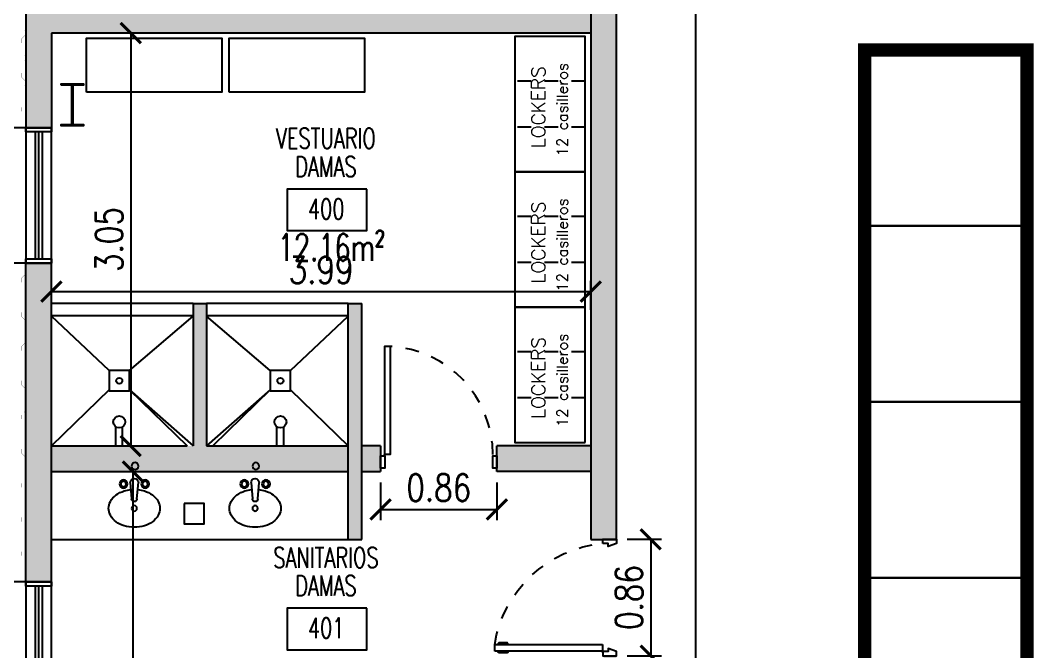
# Model space of a CAD drawing. Header units: millimetres. Extents: x -129 to 3172, y -143 to 919.
# Drawn here: x -53.43 to -45.94, y 25.36 to 30.02 of the extents above; entities that cross this region are included whole.
import ezdxf
from ezdxf.enums import TextEntityAlignment as Align

# ---------------------------------------------------------------- set-up
doc = ezdxf.new("R2010")
doc.units = ezdxf.units.MM
doc.header["$LTSCALE"] = 0.1
for name, pattern in [('DASHED2', [0.375, 0.25, -0.125]), ('HIDDEN', [9.525, 6.35, -3.175]), ('HIDDEN2', [0.1875, 0.125, -0.0625])]:
    doc.linetypes.add(name, pattern=pattern)
for name, color, linetype in [('A-CHAPA TRAPEZOIDAL', 3, 'Continuous'), ('A-LADRILLO HUECO 12', 3, 'Continuous'), ('A-MURO BLOCK', 4, 'Continuous'), ('C-ALUMINIO', 140, 'Continuous'), ('C-MADERA', 8, 'Continuous'), ('E-GENERAL', 8, 'Continuous'), ('E-MOBILIARIO', 1, 'Continuous'), ('E-REJILLAS', 8, 'Continuous'), ('E-SANITARIO', 8, 'Continuous'), ('E-TXT', 7, 'Continuous'), ('H-HATCH MURO', 252, 'Continuous'), ('MET-COLUMNA METALICA', 3, 'Continuous'), ('P-PINT VIAL AMARILLA', 9, 'Continuous'), ('R-CUADRO REF', 1, 'Continuous'), ('R-NOMBRE LOCAL', 7, 'Continuous'), ('zA-COTAS', 1, 'Continuous'), ('zA-TXT SUPS', 2, 'Continuous')]:
    doc.layers.add(name, color=color, linetype=linetype)
doc.styles.add('ROMANS', font='ROMANS.SHX', dxfattribs={"width": 0.8, "height": 0.2})
doc.styles.add('VAUX', font='romans.shx', dxfattribs={"width": 0.85})
doc.dimstyles.new('COTA 1-125', dxfattribs={"dimtxt": 0.2, "dimasz": 0.15, "dimexe": 0.08, "dimexo": 0.08, "dimgap": 0.06, "dimtad": 1, "dimzin": 0, "dimdsep": 46, "dimtxsty": 'ROMANS', "dimblk": 'ARCHTICK', "dimcen": 0, "dimclrd": 256, "dimclre": 8, "dimclrt": 3, "dimadec": 0, "dimazin": 0, "dimtfac": 1, "dimtofl": 0, "dimtmove": 0, "dimatfit": 3, "dimldrblk": 'ARCHTICK', "dimfxl": 1, "dimtolj": 1, "dimtzin": 0, "dimlwd": -1, "dimlwe": -1, "dimarcsym": 0})

# ---------------------------------------------------------------- blocks, each defined once
blk = doc.blocks.new('P MADERA 086')
at = {"layer": 'C-MADERA'}
for p, q in [((0.0344, 0.1032), (0.0344, 0.9, 0.0208)), ((0.0344, 0.9, 0.0208), (0.0815, 0.9, 0.0208)), ((0.0815, 0.9, 0.0208), (0.0815, 0.1032)), ((0.0203, 0.8657, 0.0208), (0.0204, 0.8672, 0.0208)), ((0.0203, 0.8064, 0.0208), (0.0203, 0.8657, 0.0208)), ((0.0204, 0.8672, 0.0208), (0.0208, 0.8687, 0.0208)), ((0.0208, 0.8687, 0.0208), (0.0215, 0.8701, 0.0208)), ((0.0215, 0.8701, 0.0208), (0.0224, 0.8714, 0.0208)), ((0.0224, 0.8714, 0.0208), (0.0235, 0.8725, 0.0208)), ((0.0235, 0.8725, 0.0208), (0.0247, 0.8734, 0.0208)), ((0.0247, 0.8734, 0.0208), (0.0261, 0.8741, 0.0208)), ((0.0261, 0.8741, 0.0208), (0.0277, 0.8745, 0.0208)), ((0.0277, 0.8605, 0.0208), (0.0276, 0.86, 0.0208)), ((0.0276, 0.86, 0.0208), (0.0276, 0.8596, 0.0208)), ((0.0276, 0.8596, 0.0208), (0.0276, 0.8064, 0.0208)), ((0.0277, 0.8745, 0.0208), (0.0292, 0.8746, 0.0208)), ((0.0279, 0.8609, 0.0208), (0.0277, 0.8605, 0.0208)), ((0.0282, 0.8613, 0.0208), (0.0279, 0.8609, 0.0208)), ((0.0285, 0.8616, 0.0208), (0.0282, 0.8613, 0.0208)), ((0.0289, 0.8619, 0.0208), (0.0285, 0.8616, 0.0208)), ((0.0293, 0.8621, 0.0208), (0.0289, 0.8619, 0.0208)), ((0.0292, 0.8746, 0.0208), (0.0319, 0.8746, 0.0208)), ((0.0298, 0.8622, 0.0208), (0.0293, 0.8621, 0.0208)), ((0.0302, 0.8623, 0.0208), (0.0298, 0.8622, 0.0208)), ((0.0319, 0.8623, 0.0208), (0.0302, 0.8623, 0.0208)), ((0.0319, 0.879, 0.0208), (0.0344, 0.879, 0.0208)), ((0.0344, 0.879, 0.0208), (0.0319, 0.879, 0.0208)), ((0.0319, 0.8746, 0.0208), (0.0319, 0.879, 0.0208)), ((0.0319, 0.8623, 0.0208), (0.0319, 0.8746, 0.0208)), ((0.0319, 0.856, 0.0208), (0.0319, 0.8623, 0.0208)), ((0.0344, 0.856, 0.0208), (0.0319, 0.856, 0.0208)), ((0.0344, 0.856, 0.0208), (0.0319, 0.856, 0.0208)), ((0.084, 0.879, 0.0208), (0.0815, 0.879, 0.0208)), ((0.0815, 0.879, 0.0208), (0.084, 0.879, 0.0208)), ((0.0815, 0.856, 0.0208), (0.084, 0.856, 0.0208)), ((0.0815, 0.856, 0.0208), (0.084, 0.856, 0.0208)), ((0.084, 0.8746, 0.0208), (0.084, 0.879, 0.0208)), ((0.084, 0.8623, 0.0208), (0.084, 0.8746, 0.0208)), ((0.0867, 0.8746, 0.0208), (0.084, 0.8746, 0.0208)), ((0.084, 0.8623, 0.0208), (0.0856, 0.8623, 0.0208)), ((0.084, 0.856, 0.0208), (0.084, 0.8623, 0.0208)), ((0.0856, 0.8623, 0.0208), (0.0861, 0.8622, 0.0208)), ((0.0861, 0.8622, 0.0208), (0.0865, 0.8621, 0.0208)), ((0.0865, 0.8621, 0.0208), (0.087, 0.8619, 0.0208)), ((0.0882, 0.8745, 0.0208), (0.0867, 0.8746, 0.0208)), ((0.087, 0.8619, 0.0208), (0.0874, 0.8616, 0.0208)), ((0.0874, 0.8616, 0.0208), (0.0877, 0.8613, 0.0208)), ((0.0877, 0.8613, 0.0208), (0.0879, 0.8609, 0.0208)), ((0.0879, 0.8609, 0.0208), (0.0881, 0.8605, 0.0208)), ((0.0881, 0.8605, 0.0208), (0.0883, 0.86, 0.0208)), ((0.0897, 0.8741, 0.0208), (0.0882, 0.8745, 0.0208)), ((0.0883, 0.86, 0.0208), (0.0883, 0.8596, 0.0208)), ((0.0883, 0.8596, 0.0208), (0.0883, 0.8064, 0.0208)), ((0.0912, 0.8734, 0.0208), (0.0897, 0.8741, 0.0208)), ((0.0924, 0.8725, 0.0208), (0.0912, 0.8734, 0.0208)), ((0.0935, 0.8714, 0.0208), (0.0924, 0.8725, 0.0208)), ((0.0944, 0.8701, 0.0208), (0.0935, 0.8714, 0.0208)), ((0.0951, 0.8687, 0.0208), (0.0944, 0.8701, 0.0208)), ((0.0955, 0.8672, 0.0208), (0.0951, 0.8687, 0.0208)), ((0.0956, 0.8657, 0.0208), (0.0955, 0.8672, 0.0208)), ((0.0956, 0.8064, 0.0208), (0.0956, 0.8657, 0.0208)), ((0.0205, 0.8057, 0.0208), (0.0203, 0.8064, 0.0208)), ((0.0209, 0.8051, 0.0208), (0.0205, 0.8057, 0.0208)), ((0.0213, 0.8046, 0.0208), (0.0209, 0.8051, 0.0208)), ((0.0219, 0.8042, 0.0208), (0.0213, 0.8046, 0.0208)), ((0.0226, 0.8039, 0.0208), (0.0219, 0.8042, 0.0208)), ((0.0232, 0.8037, 0.0208), (0.0226, 0.8039, 0.0208)), ((0.0239, 0.8036, 0.0208), (0.0232, 0.8037, 0.0208)), ((0.0246, 0.8037, 0.0208), (0.0239, 0.8036, 0.0208)), ((0.0253, 0.8039, 0.0208), (0.0246, 0.8037, 0.0208)), ((0.0259, 0.8042, 0.0208), (0.0253, 0.8039, 0.0208)), ((0.0265, 0.8046, 0.0208), (0.0259, 0.8042, 0.0208)), ((0.027, 0.8051, 0.0208), (0.0265, 0.8046, 0.0208)), ((0.0273, 0.8057, 0.0208), (0.027, 0.8051, 0.0208)), ((0.0276, 0.8064, 0.0208), (0.0273, 0.8057, 0.0208)), ((0.0883, 0.8064, 0.0208), (0.0885, 0.8057, 0.0208)), ((0.0885, 0.8057, 0.0208), (0.0889, 0.8051, 0.0208)), ((0.0889, 0.8051, 0.0208), (0.0894, 0.8046, 0.0208)), ((0.0894, 0.8046, 0.0208), (0.0899, 0.8042, 0.0208)), ((0.0899, 0.8042, 0.0208), (0.0906, 0.8039, 0.0208)), ((0.0906, 0.8039, 0.0208), (0.0912, 0.8037, 0.0208)), ((0.0912, 0.8037, 0.0208), (0.0919, 0.8036, 0.0208)), ((0.0919, 0.8036, 0.0208), (0.0926, 0.8037, 0.0208)), ((0.0926, 0.8037, 0.0208), (0.0933, 0.8039, 0.0208)), ((0.0933, 0.8039, 0.0208), (0.0939, 0.8042, 0.0208)), ((0.0939, 0.8042, 0.0208), (0.0945, 0.8046, 0.0208)), ((0.0945, 0.8046, 0.0208), (0.095, 0.8051, 0.0208)), ((0.095, 0.8051, 0.0208), (0.0953, 0.8057, 0.0208)), ((0.0953, 0.8057, 0.0208), (0.0956, 0.8064, 0.0208)), ((0.0815, 0.1032), (0.0344, 0.1032))]:
    blk.add_line(p, q, dxfattribs=at)
for points in [[(0.0312, 0.1), (0, 0.1), (0, 0), (0.0312, 0), (0.0537, 0.0612), (0.0312, 0.0612)], [(0.8286, 0.1), (0.8598, 0.1), (0.8598, 0), (0.8286, 0), (0.8061, 0.0612), (0.8286, 0.0612)]]:
    blk.add_lwpolyline(points, close=True, dxfattribs=at)
at = {"layer": 'C-MADERA', "color": 8, "linetype": 'DASHED2', "extrusion": (0, 0, -1)}
blk.add_ellipse((0.0846, 0.1525, 0.0096), major_axis=(-0.5415, 0.5897), ratio=0.868484, start_param=0.809199, end_param=2.30953, dxfattribs=at)
at = {"layer": 'C-MADERA', "extrusion": (0, 0, -1)}
blk.add_ellipse((0.0316, 0.1032), major_axis=(0.00195, 0.00195), ratio=1, start_param=1.570796326794897, end_param=7.853981633974483, dxfattribs=at)
blk = doc.blocks.new('Lockers')
at = {"layer": 'E-MOBILIARIO', "linetype": 'HIDDEN2'}
for p, q in [((1392.3206, 32.487), (1392.3206, 33.007)), ((1392.6606, 32.487), (1392.6606, 33.007))]:
    blk.add_line(p, q, dxfattribs=at)
at = {"layer": 'E-MOBILIARIO'}
blk.add_lwpolyline([(1391.9906, 32.487), (1392.9906, 32.487), (1392.9906, 33.007), (1391.9906, 33.007)], close=True, dxfattribs=at)
at = {"layer": 'E-TXT', "style": 'ROMANS'}
for s, height, p in [('LOCKERS', 0.1, (1392.1657, 32.784)), ('12 casilleros', 0.08, (1392.1044, 32.6158))]:
    blk.add_text(s, height=height, dxfattribs=at).set_placement(p)
blk = doc.blocks.new('LAVABO SANITARIO')
at = {"layer": 'E-SANITARIO'}
for p, q in [((-0.0147, -0.2427), (-0.0247, -0.1227)), ((0.0353, -0.1227), (0.0253, -0.2427))]:
    blk.add_line(p, q, dxfattribs=at)
for centre, radius in [((0, 0), 0.025), ((-0.0747, -0.1327), 0.03), ((-0.0747, -0.1327), 0.02), ((0.0853, -0.1327), 0.03), ((0.0853, -0.1327), 0.02), ((0.0053, -0.3127), 0.02)]:
    blk.add_circle(centre, radius, dxfattribs=at)
for centre, radius, start, end in [((0.0053, -0.1227), 0.03, 0, 180), ((-0.0391, -0.3358), 0.1517, 126.38435, 150.65761), ((-0.0122, -0.3722), 0.1969, 106.97271, 126.38435), ((0.0053, -0.4297), 0.257, 95.74499, 106.97271), ((0.0053, -0.4297), 0.257, 73.02729, 84.25501), ((0.0229, -0.3722), 0.1969, 53.61565, 73.02729), ((0.0497, -0.3358), 0.1517, 29.34239, 53.61565), ((-0.0802, -0.3127), 0.1045, 150.65761, 180), ((0.0053, -0.2427), 0.02, 180, 0), ((0.0908, -0.3127), 0.1045, 0, 29.34239), ((-0.0802, -0.3127), 0.1045, 180, 209.34239), ((-0.0391, -0.2896), 0.1517, 209.34239, 233.61565), ((0.0497, -0.2896), 0.1517, 306.38435, 330.65761), ((0.0908, -0.3127), 0.1045, 330.65761, 0), ((-0.0122, -0.2531), 0.1969, 233.61565, 253.02729), ((0.0053, -0.1957), 0.257, 253.02729, 270), ((0.0053, -0.1957), 0.257, 270, 286.97271), ((0.0229, -0.2531), 0.1969, 286.97271, 306.38435)]:
    blk.add_arc(centre, radius, start, end, dxfattribs=at)
blk = doc.blocks.new('CMETP')
at = {"layer": 'MET-COLUMNA METALICA'}
blk.add_hatch(color=256, dxfattribs=at).paths.add_polyline_path([(-0.0825, 0), (-0.0825, 0.0097), (-0.0073, 0.0097, 0.414214), (-0.0029, 0.0141), (-0.0029, 0.2958, 0.414214), (-0.0073, 0.3002), (-0.0825, 0.3002), (-0.0825, 0.31), (0.0825, 0.31), (0.0825, 0.3002), (0.0073, 0.3002, 0.414214), (0.0029, 0.2958), (0.0029, 0.0141, 0.414214), (0.0073, 0.0097), (0.0825, 0.0097), (0.0825, 0)])
blk.add_lwpolyline([(0.0825, 0.3002), (0.0825, 0.31), (-0.0825, 0.31), (-0.0825, 0.3002), (-0.0073, 0.3002, -0.414214), (-0.0029, 0.2958), (-0.0029, 0.0141, -0.414214), (-0.0073, 0.0097), (-0.0825, 0.0097), (-0.0825, 0), (0.0825, 0), (0.0825, 0.0097), (0.0073, 0.0097, -0.414214), (0.0029, 0.0141), (0.0029, 0.2958, -0.414214), (0.0073, 0.3002)], format="xyb", close=True, dxfattribs=at)
blk = doc.blocks.new('P80i')
at = {"layer": 'C-ALUMINIO'}
for points in [[(0.03, 0.1), (0.03, 0.9), (0.07, 0.9), (0.07, 0.1)], [(0.03, 0.09), (0.03, 0), (0, 0), (0, 0.09)], [(0.86, 0.09), (0.86, 0), (0.83, 0), (0.83, 0.09)]]:
    blk.add_lwpolyline(points, close=True, dxfattribs=at)
blk.add_circle((0.0295, 0.0975, 0.0203), 0.00167, dxfattribs=at)
at = {"layer": 'C-ALUMINIO', "color": 8, "linetype": 'DASHED2'}
blk.add_arc((0.03, 0.1), 0.8, 0, 87.13402, dxfattribs=at)
blk = doc.blocks.new('15X15')
at = {"layer": 'E-REJILLAS', "elevation": -0.0017}
blk.add_lwpolyline([(1961.4181, 1185.014), (1961.5681, 1185.014), (1961.5681, 1184.864), (1961.4181, 1184.864)], close=True, dxfattribs=at)
blk = doc.blocks.new('N Local')
at = {"layer": 'R-CUADRO REF'}
blk.add_lwpolyline([(6337.1934, -934.8286), (6337.93, -934.8286), (6337.93, -935.2124), (6337.1934, -935.2124)], close=True, dxfattribs=at)
at = {"layer": 'R-CUADRO REF', "lineweight": 0, "style": 'VAUX', "width": 0.85}
blk.add_attdef('NUMERO', text='', height=0.1823, dxfattribs=at).set_placement((6337.5847, -935.1061), align=Align.CENTER)
at = {"layer": 'R-NOMBRE LOCAL', "lineweight": 0, "style": 'VAUX', "width": 0.85}
for p in [(6337.5718, -934.4549), (6337.5718, -934.7149)]:
    blk.add_attdef('NOMBRE', text='', height=0.1823, dxfattribs=at).set_placement(p, align=Align.CENTER)
blk = doc.blocks.new('_ARCHTICK')
at = {"color": 0, "linetype": 'ByBlock', "const_width": 0.15}
blk.add_lwpolyline([(-0.5, -0.5), (0.5, 0.5)], dxfattribs=at)
blk = doc.blocks.new('*D394')
at = {"layer": 'Defpoints', "color": 0, "transparency": 16777216}
for p in [(-52.5863, 29.9287, -0.0214), (-52.6125, 26.8787, -0.0226), (-52.6125, 26.8787)]:
    blk.add_point(p, dxfattribs=at)
at = {"layer": 'zA-COTAS', "color": 8, "linetype": 'HIDDEN', "transparency": 16777216}
for p, q in [((-52.6663, 29.9287), (-52.6925, 29.9287)), ((-52.6925, 26.8787), (-52.6925, 26.8787))]:
    blk.add_line(p, q, dxfattribs=at)
at = {"layer": 'zA-COTAS', "transparency": 16777216}
blk.add_line((-52.6125, 29.9287), (-52.6125, 26.8787), dxfattribs=at)
at = {"layer": 'zA-COTAS', "transparency": 16777216, "xscale": 0.15, "yscale": 0.15, "zscale": 0.15}
for p, rotation in [((-52.6125, 29.9287), 90), ((-52.6125, 26.8787), 270)]:
    blk.add_blockref('_ARCHTICK', p, dxfattribs=dict(at, rotation=rotation))
at = {"layer": 'zA-COTAS', "color": 3, "transparency": 16777216, "insert": (-52.7725, 28.4037), "char_height": 0.2, "attachment_point": 5, "rotation": 90, "style": 'ROMANS'}
blk.add_mtext('\\A1;3.05', dxfattribs=at)
blk = doc.blocks.new('*D395')
at = {"layer": 'Defpoints', "color": 0, "transparency": 16777216}
for p in [(-52.6125, 26.6887, -0.0219), (-52.6125, 23.4373, -0.0177), (-52.5965, 23.4373)]:
    blk.add_point(p, dxfattribs=at)
at = {"layer": 'zA-COTAS', "transparency": 16777216}
blk.add_line((-52.5965, 26.6887), (-52.5965, 23.4373), dxfattribs=at)
at = {"layer": 'zA-COTAS', "color": 8, "linetype": 'HIDDEN', "transparency": 16777216}
for p, q in [((-52.5325, 26.6887), (-52.5165, 26.6887)), ((-52.5325, 23.4373), (-52.5165, 23.4373))]:
    blk.add_line(p, q, dxfattribs=at)
at = {"layer": 'zA-COTAS', "transparency": 16777216, "xscale": 0.15, "yscale": 0.15, "zscale": 0.15}
for p, rotation in [((-52.5965, 26.6887), 90), ((-52.5965, 23.4373), 270)]:
    blk.add_blockref('_ARCHTICK', p, dxfattribs=dict(at, rotation=rotation))
at = {"layer": 'zA-COTAS', "color": 3, "transparency": 16777216, "insert": (-52.7565, 25.063), "char_height": 0.2, "attachment_point": 5, "rotation": 90, "style": 'ROMANS'}
blk.add_mtext('\\A1;3.25', dxfattribs=at)
blk = doc.blocks.new('*D412')
at = {"layer": 'Defpoints', "color": 0, "transparency": 16777216}
for p in [(-49.2114, 28.0193), (-53.1984, 27.834, -0.0219), (-49.2114, 27.8044, -0.0219)]:
    blk.add_point(p, dxfattribs=at)
at = {"layer": 'zA-COTAS', "color": 8, "linetype": 'HIDDEN', "transparency": 16777216}
for p, q in [((-53.1984, 27.914), (-53.1984, 28.0993)), ((-49.2114, 27.8844), (-49.2114, 28.0993))]:
    blk.add_line(p, q, dxfattribs=at)
at = {"layer": 'zA-COTAS', "transparency": 16777216}
blk.add_line((-53.1984, 28.0193), (-49.2114, 28.0193), dxfattribs=at)
at = {"layer": 'zA-COTAS', "transparency": 16777216, "xscale": 0.15, "yscale": 0.15, "zscale": 0.15, "rotation": 180}
blk.add_blockref('_ARCHTICK', (-53.1984, 28.0193), dxfattribs=at)
at = {"layer": 'zA-COTAS', "transparency": 16777216, "xscale": 0.15, "yscale": 0.15, "zscale": 0.15}
blk.add_blockref('_ARCHTICK', (-49.2114, 28.0193), dxfattribs=at)
at = {"layer": 'zA-COTAS', "color": 3, "transparency": 16777216, "insert": (-51.2049, 28.1793), "char_height": 0.2, "attachment_point": 5, "style": 'ROMANS'}
blk.add_mtext('\\A1;3.99', dxfattribs=at)
blk = doc.blocks.new('*D421')
at = {"layer": 'Defpoints', "color": 0, "transparency": 16777216}
for p in [(-48.4367, 37.3866, 0.0017), (-48.4367, 4.5807), (-48.2227, 4.5807, -0.0201)]:
    blk.add_point(p, dxfattribs=at)
at = {"layer": 'zA-COTAS', "transparency": 16777216}
blk.add_line((-48.4367, 37.3866), (-48.4367, 4.5807), dxfattribs=at)
at = {"layer": 'zA-COTAS', "color": 8, "linetype": 'HIDDEN', "transparency": 16777216}
blk.add_line((-48.3027, 4.5807), (-48.5167, 4.5807), dxfattribs=at)
at = {"layer": 'zA-COTAS', "transparency": 16777216, "xscale": 0.15, "yscale": 0.15, "zscale": 0.15}
for p, rotation in [((-48.4367, 37.3866), 90), ((-48.4367, 4.5807), 270)]:
    blk.add_blockref('_ARCHTICK', p, dxfattribs=dict(at, rotation=rotation))
at = {"layer": 'zA-COTAS', "color": 3, "transparency": 16777216, "insert": (-48.5967, 20.9836), "char_height": 0.2, "attachment_point": 5, "rotation": 90, "style": 'ROMANS'}
blk.add_mtext('\\A1;32.81', dxfattribs=at)
blk = doc.blocks.new('carp alum 060 1')
at = {"layer": 'C-ALUMINIO'}
for points in [[(0, 0), (-0.19, 0), (-0.19, -1), (0, -1)], [(-0.19, 0), (0, 0), (0, -0.03), (-0.19, -0.03)]]:
    blk.add_lwpolyline(points, close=True, dxfattribs=at)
for points in [[(-0.19, -0.03), (-0.19, 0)], [(-0.12, -0.03), (-0.12, -0.97)], [(-0.095, -0.03), (-0.095, -0.97)], [(-0.07, -0.03), (-0.07, -0.97)]]:
    blk.add_lwpolyline(points, dxfattribs=at)
at = {"layer": 'C-ALUMINIO', "elevation": 0.0129}
blk.add_lwpolyline([(-0.19, -0.97), (0, -0.97), (0, -1), (-0.19, -1)], close=True, dxfattribs=at)
blk = doc.blocks.new('*D504')
at = {"layer": 'Defpoints', "color": 0, "transparency": 16777216}
for p in [(-53.6168, 25.8739), (-53.165, 25.8739), (-53.165, 24.8739)]:
    blk.add_point(p, dxfattribs=at)
at = {"layer": 'zA-COTAS', "color": 8, "linetype": 'HIDDEN', "transparency": 16777216}
for p, q in [((-53.245, 25.8739), (-53.6968, 25.8739)), ((-53.245, 24.8739), (-53.6968, 24.8739))]:
    blk.add_line(p, q, dxfattribs=at)
at = {"layer": 'zA-COTAS', "transparency": 16777216}
blk.add_line((-53.6168, 24.8739), (-53.6168, 25.8739), dxfattribs=at)
at = {"layer": 'zA-COTAS', "transparency": 16777216, "xscale": 0.15, "yscale": 0.15, "zscale": 0.15}
for p, rotation in [((-53.6168, 25.8739), 90), ((-53.6168, 24.8739), 270)]:
    blk.add_blockref('_ARCHTICK', p, dxfattribs=dict(at, rotation=rotation))
at = {"layer": 'zA-COTAS', "color": 3, "transparency": 16777216, "insert": (-53.7768, 25.3739), "char_height": 0.2, "attachment_point": 5, "rotation": 90, "style": 'ROMANS'}
blk.add_mtext('\\A1;1.00', dxfattribs=at)
blk = doc.blocks.new('*D505')
at = {"layer": 'Defpoints', "color": 0, "transparency": 16777216}
for p in [(-53.6168, 29.2303), (-53.165, 29.2303), (-53.165, 28.2303)]:
    blk.add_point(p, dxfattribs=at)
at = {"layer": 'zA-COTAS', "color": 8, "linetype": 'HIDDEN', "transparency": 16777216}
for p, q in [((-53.245, 29.2303), (-53.6968, 29.2303)), ((-53.245, 28.2303), (-53.6968, 28.2303))]:
    blk.add_line(p, q, dxfattribs=at)
at = {"layer": 'zA-COTAS', "transparency": 16777216}
blk.add_line((-53.6168, 28.2303), (-53.6168, 29.2303), dxfattribs=at)
at = {"layer": 'zA-COTAS', "transparency": 16777216, "xscale": 0.15, "yscale": 0.15, "zscale": 0.15}
for p, rotation in [((-53.6168, 29.2303), 90), ((-53.6168, 28.2303), 270)]:
    blk.add_blockref('_ARCHTICK', p, dxfattribs=dict(at, rotation=rotation))
at = {"layer": 'zA-COTAS', "color": 3, "transparency": 16777216, "insert": (-53.7768, 28.7303), "char_height": 0.2, "attachment_point": 5, "rotation": 90, "style": 'ROMANS'}
blk.add_mtext('\\A1;1.00', dxfattribs=at)
blk = doc.blocks.new('*D541')
at = {"layer": 'Defpoints', "color": 0, "transparency": 16777216}
for p in [(-50.7648, 26.6887), (-49.9048, 26.6887), (-49.9048, 26.4102)]:
    blk.add_point(p, dxfattribs=at)
at = {"layer": 'zA-COTAS', "color": 8, "linetype": 'HIDDEN', "transparency": 16777216}
for p, q in [((-50.7648, 26.6087), (-50.7648, 26.3302)), ((-49.9048, 26.6087), (-49.9048, 26.3302))]:
    blk.add_line(p, q, dxfattribs=at)
at = {"layer": 'zA-COTAS', "transparency": 16777216}
blk.add_line((-50.7648, 26.4102), (-49.9048, 26.4102), dxfattribs=at)
at = {"layer": 'zA-COTAS', "transparency": 16777216, "xscale": 0.15, "yscale": 0.15, "zscale": 0.15, "rotation": 180}
blk.add_blockref('_ARCHTICK', (-50.7648, 26.4102), dxfattribs=at)
at = {"layer": 'zA-COTAS', "transparency": 16777216, "xscale": 0.15, "yscale": 0.15, "zscale": 0.15}
blk.add_blockref('_ARCHTICK', (-49.9048, 26.4102), dxfattribs=at)
at = {"layer": 'zA-COTAS', "color": 3, "transparency": 16777216, "insert": (-50.3348, 26.5702), "char_height": 0.2, "attachment_point": 5, "style": 'ROMANS'}
blk.add_mtext('\\A1;0.86', dxfattribs=at)
blk = doc.blocks.new('*D542')
at = {"layer": 'Defpoints', "color": 0, "transparency": 16777216}
for p in [(-49.0214, 26.189), (-49.0215, 25.329), (-48.7676, 25.329)]:
    blk.add_point(p, dxfattribs=at)
at = {"layer": 'zA-COTAS', "color": 8, "linetype": 'HIDDEN', "transparency": 16777216}
for p, q in [((-48.9414, 26.189), (-48.6876, 26.189)), ((-48.9415, 25.329), (-48.6876, 25.329))]:
    blk.add_line(p, q, dxfattribs=at)
at = {"layer": 'zA-COTAS', "transparency": 16777216}
blk.add_line((-48.7676, 26.189), (-48.7676, 25.329), dxfattribs=at)
at = {"layer": 'zA-COTAS', "transparency": 16777216, "xscale": 0.15, "yscale": 0.15, "zscale": 0.15}
for p, rotation in [((-48.7676, 26.189), 90), ((-48.7676, 25.329), 270)]:
    blk.add_blockref('_ARCHTICK', p, dxfattribs=dict(at, rotation=rotation))
at = {"layer": 'zA-COTAS', "color": 3, "transparency": 16777216, "insert": (-48.9276, 25.759), "char_height": 0.2, "attachment_point": 5, "rotation": 90, "style": 'ROMANS'}
blk.add_mtext('\\A1;0.86', dxfattribs=at)

msp = doc.modelspace()

# ---------------------------------------------------------------- hatches: boundary and pattern name
at = {"layer": 'H-HATCH MURO'}
h = msp.add_hatch(color=256, dxfattribs=at)
h.dxf.hatch_style = 1
h.paths.add_polyline_path([(-53.3884, 32.2287), (-53.1984, 32.2287), (-53.1984, 33.6785), (-53.3884, 33.6785)])
h.paths.add_polyline_path([(-53.3884, 25.8739), (-53.1984, 25.8739), (-53.1984, 31.2287), (-53.3884, 31.2287), (-53.3884, 29.2303), (-53.1984, 29.2303), (-53.1984, 28.2303), (-53.3884, 28.2303)])
h.paths.add_polyline_path([(-53.3884, 21.9466), (-53.1984, 21.9466), (-53.1984, 24.8739), (-53.3884, 24.8739)])
h.paths.add_polyline_path([(-53.3884, 18.4027), (-53.1984, 18.4027), (-53.1984, 20.9466), (-53.3884, 20.9466)])
h.paths.add_polyline_path([(-53.1984, 17.4027), (-53.3884, 17.4027), (-53.3884, 16.7143), (-53.1984, 16.7143)])
h = msp.add_hatch(color=256, dxfattribs=at)
h.paths.add_polyline_path([(-49.1154, 25.329), (-49.1154, 21.4243), (-49.0214, 21.4243), (-49.0215, 25.329)])
h.paths.add_polyline_path([(-49.2114, 26.1888), (-49.2114, 29.9287), (-49.0214, 30.7987), (-49.0214, 26.1887)])
h.paths.add_polyline_path([(-49.9048, 26.6888), (-49.9048, 26.8787), (-49.2114, 26.8787), (-49.2114, 26.6887)])
h.paths.add_polyline_path([(-53.1984, 30.1187), (-53.1984, 29.9287), (-49.2114, 29.9287), (-49.0214, 30.7987), (-49.2114, 30.7987), (-49.2114, 30.1187)])
msp.add_hatch(color=256, dxfattribs=at).paths.add_polyline_path([(-53.1984, 26.8787), (-52.1516, 26.8787), (-52.1516, 27.9319), (-52.0516, 27.9319), (-52.0516, 26.8787), (-51.0047, 26.8787), (-51.0047, 27.9319), (-50.9047, 27.9319), (-50.9047, 26.8787), (-50.7648, 26.8787), (-50.7648, 26.6887), (-50.9047, 26.6887), (-50.9047, 26.1887), (-51.0047, 26.1887), (-51.0047, 26.6887), (-53.1984, 26.6887)])

# ---------------------------------------------------------------- linework, layer by layer
at = {"layer": 'A-CHAPA TRAPEZOIDAL'}
for points in [[(-53.3962, 30.0465, 0.0006, 0.0006, 0), (-53.3962, 30.0165, 0.0006, 0.0006, 0), (-53.3922, 30.0125, 0.0006, 0.0006, 0), (-53.3922, 29.9825, 0.0006, 0.0006, 0), (-53.3962, 29.9785, 0.0006, 0.0006, 0), (-53.3962, 29.9485, 0.0006, 0.0006, 0), (-53.3922, 29.9445, 0.0006, 0.0006, 0), (-53.3922, 29.9145, 0.0006, 0.0006, 0), (-53.4205, 29.8862, 0.0006, 0.0006, 0), (-53.4205, 29.8562, 0.0006, 0.0006, 0), (-53.3922, 29.8279, 0.0006, 0.0006, 0), (-53.3922, 29.7979, 0.0006, 0.0006, 0), (-53.3962, 29.7939, 0.0006, 0.0006, 0), (-53.3962, 29.7639, 0.0006, 0.0006, 0), (-53.3922, 29.7599, 0.0006, 0.0006, 0), (-53.3922, 29.7299, 0.0006, 0.0006, 0), (-53.3962, 29.7259, 0.0006, 0.0006, 0), (-53.3962, 29.6959, 0.0006, 0.0006, 0), (-53.3922, 29.6919, 0.0006, 0.0006, 0), (-53.3922, 29.6619, 0.0006, 0.0006, 0), (-53.4205, 29.6336, 0.0006, 0.0006, 0), (-53.4205, 29.6036, 0.0006, 0.0006, 0), (-53.3922, 29.5753, 0.0006, 0.0006, 0), (-53.3922, 29.5453, 0.0006, 0.0006, 0), (-53.3962, 29.5413, 0.0006, 0.0006, 0), (-53.3962, 29.5113, 0.0006, 0.0006, 0), (-53.3922, 29.5073, 0.0006, 0.0006, 0), (-53.3922, 29.4773, 0.0006, 0.0006, 0), (-53.3962, 29.4733, 0.0006, 0.0006, 0), (-53.3962, 29.4433, 0.0006, 0.0006, 0), (-53.3922, 29.4393, 0.0006, 0.0006, 0), (-53.3922, 29.4093, 0.0006, 0.0006, 0), (-53.4205, 29.3811, 0.0006, 0.0006, 0), (-53.4205, 29.3511, 0.0006, 0.0006, 0), (-53.3922, 29.3228, 0.0006, 0.0006, 0), (-53.3922, 29.2928, 0.0006, 0.0006, 0), (-53.3962, 29.2888, 0.0006, 0.0006, 0), (-53.3962, 29.2588, 0.0006, 0.0006, 0), (-53.3922, 29.2548, 0.0006, 0.0006, 0), (-53.3922, 29.2248, 0.0006, 0.0006, 0), (-53.3962, 29.2208, 0.0006, 0.0006, 0), (-53.3962, 29.214, 0.0006, 0.0006, 0)], [(-53.3922, 28.244, 0.0006, 0.0006, 0), (-53.3922, 28.2145, 0.0006, 0.0006, 0), (-53.3962, 28.2105, 0.0006, 0.0006, 0), (-53.3962, 28.1805, 0.0006, 0.0006, 0), (-53.3922, 28.1765, 0.0006, 0.0006, 0), (-53.3922, 28.1465, 0.0006, 0.0006, 0), (-53.4205, 28.1182, 0.0006, 0.0006, 0), (-53.4205, 28.0882, 0.0006, 0.0006, 0), (-53.3922, 28.0599, 0.0006, 0.0006, 0), (-53.3922, 28.0299, 0.0006, 0.0006, 0), (-53.3962, 28.0259, 0.0006, 0.0006, 0), (-53.3962, 27.9959, 0.0006, 0.0006, 0), (-53.3922, 27.9919, 0.0006, 0.0006, 0), (-53.3922, 27.9619, 0.0006, 0.0006, 0), (-53.3962, 27.9579, 0.0006, 0.0006, 0), (-53.3962, 27.9279, 0.0006, 0.0006, 0), (-53.3922, 27.9239, 0.0006, 0.0006, 0), (-53.3922, 27.8939, 0.0006, 0.0006, 0), (-53.4205, 27.8656, 0.0006, 0.0006, 0), (-53.4205, 27.8356, 0.0006, 0.0006, 0), (-53.3922, 27.8074, 0.0006, 0.0006, 0), (-53.3922, 27.7774, 0.0006, 0.0006, 0), (-53.3962, 27.7734, 0.0006, 0.0006, 0), (-53.3962, 27.7434, 0.0006, 0.0006, 0), (-53.3922, 27.7394, 0.0006, 0.0006, 0), (-53.3922, 27.7094, 0.0006, 0.0006, 0), (-53.3962, 27.7054, 0.0006, 0.0006, 0), (-53.3962, 27.6754, 0.0006, 0.0006, 0), (-53.3922, 27.6714, 0.0006, 0.0006, 0), (-53.3922, 27.6414, 0.0006, 0.0006, 0), (-53.4205, 27.6131, 0.0006, 0.0006, 0), (-53.4205, 27.5831, 0.0006, 0.0006, 0), (-53.3922, 27.5548, 0.0006, 0.0006, 0), (-53.3922, 27.5248, 0.0006, 0.0006, 0), (-53.3962, 27.5208, 0.0006, 0.0006, 0), (-53.3962, 27.4908, 0.0006, 0.0006, 0), (-53.3922, 27.4868, 0.0006, 0.0006, 0), (-53.3922, 27.4568, 0.0006, 0.0006, 0), (-53.3962, 27.4528, 0.0006, 0.0006, 0), (-53.3962, 27.4228, 0.0006, 0.0006, 0), (-53.3922, 27.4188, 0.0006, 0.0006, 0), (-53.3922, 27.3888, 0.0006, 0.0006, 0), (-53.4205, 27.3605, 0.0006, 0.0006, 0), (-53.4205, 27.3305, 0.0006, 0.0006, 0), (-53.3922, 27.3022, 0, 0, 0)], [(-53.3922, 27.3028, 0.0006, 0.0006, 0), (-53.3922, 27.2728, 0.0006, 0.0006, 0), (-53.3962, 27.2688, 0.0006, 0.0006, 0), (-53.3962, 27.2382, 0.0006, 0.0006, 0), (-53.3922, 27.2342, 0.0006, 0.0006, 0), (-53.3922, 27.2042, 0.0006, 0.0006, 0), (-53.3962, 27.2002, 0.0006, 0.0006, 0), (-53.3962, 27.1702, 0.0006, 0.0006, 0), (-53.3922, 27.1662, 0.0006, 0.0006, 0), (-53.3922, 27.1362, 0.0006, 0.0006, 0), (-53.4205, 27.1079, 0.0006, 0.0006, 0), (-53.4205, 27.0779, 0.0006, 0.0006, 0), (-53.3922, 27.0497, 0.0006, 0.0006, 0), (-53.3922, 27.0197, 0.0006, 0.0006, 0), (-53.3962, 27.0157, 0.0006, 0.0006, 0), (-53.3962, 26.9857, 0.0006, 0.0006, 0), (-53.3922, 26.9817, 0.0006, 0.0006, 0), (-53.3922, 26.9517, 0.0006, 0.0006, 0), (-53.3962, 26.9477, 0.0006, 0.0006, 0), (-53.3962, 26.9177, 0.0006, 0.0006, 0), (-53.3922, 26.9137, 0.0006, 0.0006, 0), (-53.3922, 26.8837, 0.0006, 0.0006, 0), (-53.4205, 26.8554, 0.0006, 0.0006, 0), (-53.4205, 26.8254, 0.0006, 0.0006, 0), (-53.3922, 26.7971, 0.0006, 0.0006, 0), (-53.3922, 26.7671, 0.0006, 0.0006, 0), (-53.3962, 26.7631, 0.0006, 0.0006, 0), (-53.3962, 26.7331, 0.0006, 0.0006, 0), (-53.3922, 26.7291, 0.0006, 0.0006, 0), (-53.3922, 26.6991, 0.0006, 0.0006, 0), (-53.3962, 26.6951, 0.0006, 0.0006, 0), (-53.3962, 26.6651, 0.0006, 0.0006, 0), (-53.3922, 26.6611, 0.0006, 0.0006, 0), (-53.3922, 26.6311, 0.0006, 0.0006, 0), (-53.4205, 26.6028, 0.0006, 0.0006, 0), (-53.4205, 26.5728, 0.0006, 0.0006, 0), (-53.3922, 26.5445, 0.0006, 0.0006, 0), (-53.3922, 26.5145, 0.0006, 0.0006, 0), (-53.3962, 26.5105, 0.0006, 0.0006, 0), (-53.3962, 26.4805, 0.0006, 0.0006, 0), (-53.3922, 26.4765, 0.0006, 0.0006, 0), (-53.3922, 26.4465, 0.0006, 0.0006, 0), (-53.3962, 26.4425, 0.0006, 0.0006, 0), (-53.3962, 26.4125, 0.0006, 0.0006, 0), (-53.3922, 26.4085, 0.0006, 0.0006, 0), (-53.3922, 26.3785, 0.0006, 0.0006, 0), (-53.4205, 26.3502, 0.0006, 0.0006, 0), (-53.4205, 26.3202, 0.0006, 0.0006, 0), (-53.3922, 26.292, 0.0006, 0.0006, 0), (-53.3922, 26.262, 0.0006, 0.0006, 0), (-53.3962, 26.258, 0.0006, 0.0006, 0), (-53.3962, 26.228, 0.0006, 0.0006, 0), (-53.3922, 26.224, 0.0006, 0.0006, 0), (-53.3922, 26.194, 0.0006, 0.0006, 0), (-53.3962, 26.19, 0.0006, 0.0006, 0), (-53.3962, 26.16, 0.0006, 0.0006, 0), (-53.3922, 26.156, 0.0006, 0.0006, 0), (-53.3922, 26.126, 0.0006, 0.0006, 0), (-53.4205, 26.0977, 0.0006, 0.0006, 0), (-53.4205, 26.0677, 0.0006, 0.0006, 0), (-53.3922, 26.0394, 0.0006, 0.0006, 0), (-53.3922, 26.0094, 0.0006, 0.0006, 0), (-53.3962, 26.0054, 0.0006, 0.0006, 0), (-53.3962, 25.9754, 0.0006, 0.0006, 0), (-53.3922, 25.9714, 0.0006, 0.0006, 0), (-53.3922, 25.9414, 0.0006, 0.0006, 0), (-53.3962, 25.9374, 0.0006, 0.0006, 0), (-53.3962, 25.9074, 0.0006, 0.0006, 0), (-53.3922, 25.9034, 0.0006, 0.0006, 0), (-53.3922, 25.8652, 0.0006, 0.0006, 0), (-53.3922, 25.8652, 0.0006, 0.0006, 0)]]:
    msp.add_lwpolyline(points, format="xyseb", dxfattribs=at)
at = {"layer": 'A-LADRILLO HUECO 12'}
for p, q in [((-52.1516, 27.9319), (-52.1516, 26.8787)), ((-52.1516, 27.9319), (-52.0516, 27.9319)), ((-52.0516, 27.9319), (-52.0516, 26.8787)), ((-51.0047, 26.8787), (-51.0047, 27.9319)), ((-51.0047, 26.1887), (-51.0047, 27.9319)), ((-51.0047, 26.8787), (-51.0047, 27.9319)), ((-51.0047, 27.9319), (-50.9047, 27.9319)), ((-51.0047, 26.1887), (-51.0047, 27.9319)), ((-50.9047, 26.1887), (-50.9047, 27.9319)), ((-53.1984, 26.8787), (-52.1965, 26.8787)), ((-52.0516, 26.8787), (-51.0047, 26.8787)), ((-52.0065, 26.8787), (-51.0047, 26.8787)), ((-50.7648, 26.8787), (-50.9047, 26.8787)), ((-50.7648, 26.8787), (-50.7648, 26.6887)), ((-49.9048, 26.6887), (-49.9048, 26.8787)), ((-49.2114, 26.8787), (-49.9048, 26.8787)), ((-53.1984, 26.6887), (-51.0047, 26.6887)), ((-51.0047, 26.1887), (-51.0047, 26.6887)), ((-51.0047, 26.1887), (-51.0047, 26.6887)), ((-50.9047, 26.6887), (-50.7648, 26.6887)), ((-49.2114, 26.6887), (-49.9048, 26.6887)), ((-51.0047, 26.1887), (-50.9047, 26.1887))]:
    msp.add_line(p, q, dxfattribs=at)
at = {"layer": 'A-MURO BLOCK'}
for p, q in [((-49.0214, 26.189), (-49.0214, 30.7987)), ((-49.2114, 29.9287), (-53.1984, 29.9287)), ((-49.2114, 26.1887), (-49.0214, 26.1887))]:
    msp.add_line(p, q, dxfattribs=at)
for points in [[(-53.3884, 31.2287), (-53.3884, 29.2303)], [(-49.0214, 30.7987), (-49.2114, 30.7987), (-49.2114, 26.1887)], [(-53.1984, 29.9287), (-53.1984, 29.2303)], [(-53.3884, 25.8739), (-53.3884, 28.2303)], [(-53.1984, 25.8739), (-53.1984, 28.2303)]]:
    msp.add_lwpolyline(points, dxfattribs=at)
at = {"layer": 'E-GENERAL'}
for p, q in [((-52.1516, 27.9319), (-53.1984, 27.9319)), ((-51.0047, 27.9319), (-52.0516, 27.9319)), ((-52.1516, 27.8412), (-53.1984, 27.8412)), ((-51.0047, 27.8412), (-52.0517, 27.8412)), ((-53.1984, 26.1887), (-50.9547, 26.1887))]:
    msp.add_line(p, q, dxfattribs=at)
for points in [[(-45.9857, 29.8045), (-47.1857, 29.8045), (-47.1857, 28.5045), (-45.9857, 28.5045)], [(-45.9857, 28.5045), (-47.1857, 28.5045), (-47.1857, 27.2045), (-45.9857, 27.2045)], [(-45.9857, 27.2045), (-47.1857, 27.2045), (-47.1857, 25.9045), (-45.9857, 25.9045)], [(-45.9857, 25.9045), (-47.1857, 25.9045), (-47.1857, 24.6045), (-45.9857, 24.6045)]]:
    msp.add_lwpolyline(points, close=True, dxfattribs=at)
for points in [[(-52.7722, 27.435), (-53.1984, 27.8381)], [(-52.7722, 27.435), (-53.1984, 27.8381)], [(-52.6227, 27.435), (-52.1511, 27.8381)], [(-51.5804, 27.435), (-52.0516, 27.8381)], [(-51.4308, 27.435), (-51.0042, 27.8381)], [(-51.4308, 27.435), (-51.0042, 27.8381)], [(-52.7725, 27.2945), (-53.1984, 26.8787)], [(-52.6225, 27.2945), (-52.1965, 26.8787)], [(-52.6225, 27.2945), (-52.1516, 26.8787)], [(-51.5806, 27.2945), (-52.0516, 26.8787)], [(-51.5806, 27.2945), (-52.0065, 26.8787)], [(-51.4306, 27.2945), (-51.0047, 26.8787)], [(-51.4306, 27.2945), (-51.0047, 26.8787)]]:
    msp.add_lwpolyline(points, dxfattribs=at)
for centre in [(-52.6975, 27.36), (-51.5056, 27.36), (-51.5056, 27.36)]:
    msp.add_circle(centre, 0.0223, dxfattribs=at)
at = {"layer": 'E-MOBILIARIO'}
for points in [[(-52.9395, 29.4916), (-52.9395, 29.8916), (-51.9395, 29.8916), (-51.9395, 29.4916)], [(-51.8838, 29.4916), (-51.8838, 29.8916), (-50.8838, 29.8916), (-50.8838, 29.4916)]]:
    msp.add_lwpolyline(points, close=True, dxfattribs=at)
at = {"layer": 'E-SANITARIO'}
for p, q in [((-52.7233, 26.8787), (-52.7233, 27.0207)), ((-52.6725, 26.8787), (-52.6725, 27.0207)), ((-51.5315, 26.8787), (-51.5315, 27.0207)), ((-51.4806, 26.8787), (-51.4806, 27.0207))]:
    msp.add_line(p, q, dxfattribs=at)
for centre in [(-52.6975, 27.0565), (-51.5056, 27.0565), (-51.5056, 27.0565)]:
    msp.add_circle(centre, 0.0439, dxfattribs=at)
at = {"layer": 'P-PINT VIAL AMARILLA', "const_width": 0.1}
msp.add_lwpolyline([(-45.9857, 16.8045), (-45.9857, 29.8045), (-47.1857, 29.8045), (-47.1857, 16.8045)], close=True, dxfattribs=at)

# ---------------------------------------------------------------- block references
ref = msp.add_blockref('N Local', (5018.8878, 776.64, -0.0066), dxfattribs=dict(xscale=-0.7999999999999545, yscale=0.8000000000000114, zscale=0.8))
ref.add_attrib('NUMERO', '400', dxfattribs={"layer": 'R-CUADRO REF', "lineweight": 0, "height": 0.15, "style": 'VAUX', "width": 0.7}).set_placement((-51.1673, 28.5552, -0.0066), align=Align.CENTER)
ref.add_attrib('NOMBRE', 'VESTUARIO', dxfattribs={"layer": 'R-NOMBRE LOCAL', "lineweight": 0, "height": 0.15, "style": 'VAUX', "width": 0.7}).set_placement((-51.1696, 29.0761, -0.0066), align=Align.CENTER)
ref.add_attrib('NOMBRE', 'DAMAS', dxfattribs={"layer": 'R-NOMBRE LOCAL', "lineweight": 0, "height": 0.15, "style": 'VAUX', "width": 0.7}).set_placement((-51.1696, 28.8681, -0.0066), align=Align.CENTER)
at = {"xscale": -1, "rotation": 90}
for p in [(1132.2415, 1988.8531), (1132.2415, 1988.8531), (1133.4334, 1988.8531, 0.0004), (1133.4334, 1988.8531), (1132.7953, 1987.871, 0.0001)]:
    msp.add_blockref('15X15', p, dxfattribs=at)
at = {"xscale": -1}
for p in [(-52.581, 26.7303, 0.0056), (-51.6875, 26.7303, 0.0056)]:
    msp.add_blockref('LAVABO SANITARIO', p, dxfattribs=at)
ref = msp.add_blockref('N Local', (5018.8878, 773.5432, -0.0066), dxfattribs=dict(xscale=-0.7999999999999545, yscale=0.8000000000000114, zscale=0.8))
ref.add_attrib('NUMERO', '401', dxfattribs={"layer": 'R-CUADRO REF', "lineweight": 0, "height": 0.15, "style": 'VAUX', "width": 0.7}).set_placement((-51.1673, 25.4584, -0.0066), align=Align.CENTER)
ref.add_attrib('NOMBRE', 'SANITARIOS', dxfattribs={"layer": 'R-NOMBRE LOCAL', "lineweight": 0, "height": 0.15, "style": 'VAUX', "width": 0.7}).set_placement((-51.1696, 25.9793, -0.0066), align=Align.CENTER)
ref.add_attrib('NOMBRE', 'DAMAS', dxfattribs={"layer": 'R-NOMBRE LOCAL', "lineweight": 0, "height": 0.15, "style": 'VAUX', "width": 0.7}).set_placement((-51.1696, 25.7713, -0.0066), align=Align.CENTER)
at = {"layer": 'C-ALUMINIO'}
for name, p in [('carp alum 060 1', (-53.1984, 29.2303)), ('P80i', (-50.7648, 26.7152, -0.0011)), ('carp alum 060 1', (-53.1984, 25.8739, -0.0005))]:
    msp.add_blockref(name, p, dxfattribs=at)
at = {"layer": 'C-MADERA', "rotation": 89.99999999999999}
msp.add_blockref('P MADERA 086', (-49.0214, 25.329, 0.0058), dxfattribs=at)
at = {"layer": 'E-MOBILIARIO', "rotation": 89.99999999999999}
for p in [(-16.7653, -1363.0858, -0.0131), (-16.7653, -1364.0858, -0.0131), (-16.7653, -1365.0858, -0.0131)]:
    msp.add_blockref('Lockers', p, dxfattribs=at)
at = {"layer": 'MET-COLUMNA METALICA', "xscale": -1}
msp.add_blockref('CMETP', (-53.044, 29.245, -0.0203), dxfattribs=at)

# ---------------------------------------------------------------- texts
at = {"layer": 'zA-TXT SUPS', "insert": (-53.3486, 28.4464, 0.0154), "char_height": 0.2, "width": 4.465041, "attachment_point": 1, "line_spacing_factor": 0.999789, "style": 'VAUX'}
msp.add_mtext('\\pi1.82252;{\\W0.7;12.16m²}', dxfattribs=at)

# ---------------------------------------------------------------- dimensions: what is measured, and where the dimension line sits
at = {"layer": 'zA-COTAS'}
for base, p1, p2, picture, middle in [((-48.4367, 4.5807, 0.0202), (-48.4367, 37.3866, 0.0219), (-48.2227, 4.5807, 0.0001), '*D421', (-48.5967, 20.9836, 0.0202)), ((-52.6125, 26.8787, 0.0219), (-52.5863, 29.9287, 0.0005), (-52.6125, 26.8787, -0.0008), '*D394', (-52.7725, 28.4037, 0.0219)), ((-53.6168, 29.2303, -0.0122), (-53.165, 28.2303, -0.0122), (-53.165, 29.2303, -0.0122), '*D505', (-53.7768, 28.7303, -0.0122)), ((-52.5965, 23.4373, 0.0219), (-52.6125, 26.6887), (-52.6125, 23.4373, 0.0042), '*D395', (-52.7565, 25.063, 0.0219)), ((-48.7676, 25.329), (-49.0214, 26.189), (-49.0215, 25.329), '*D542', (-48.9276, 25.759)), ((-53.6168, 25.8739, -0.0128), (-53.165, 24.8739, -0.0128), (-53.165, 25.8739, -0.0128), '*D504', (-53.7768, 25.3739, -0.0128))]:
    dim = msp.add_linear_dim(base=base, p1=p1, p2=p2, angle=90, dimstyle='COTA 1-125', dxfattribs=at)
    dim.commit()
    dim.dimension.update_dxf_attribs({"geometry": picture, "text_midpoint": middle})
for base, p1, p2, picture, middle in [((-49.2114, 28.0193, 0.0219), (-53.1984, 27.834), (-49.2114, 27.8044), '*D412', (-51.2049, 28.1793, 0.0219)), ((-49.9048, 26.4102), (-50.7648, 26.6887), (-49.9048, 26.6887), '*D541', (-50.3348, 26.5702))]:
    dim = msp.add_linear_dim(base=base, p1=p1, p2=p2, dimstyle='COTA 1-125', dxfattribs=at)
    dim.commit()
    dim.dimension.update_dxf_attribs({"geometry": picture, "text_midpoint": middle})

doc.saveas('drawing.dxf')
